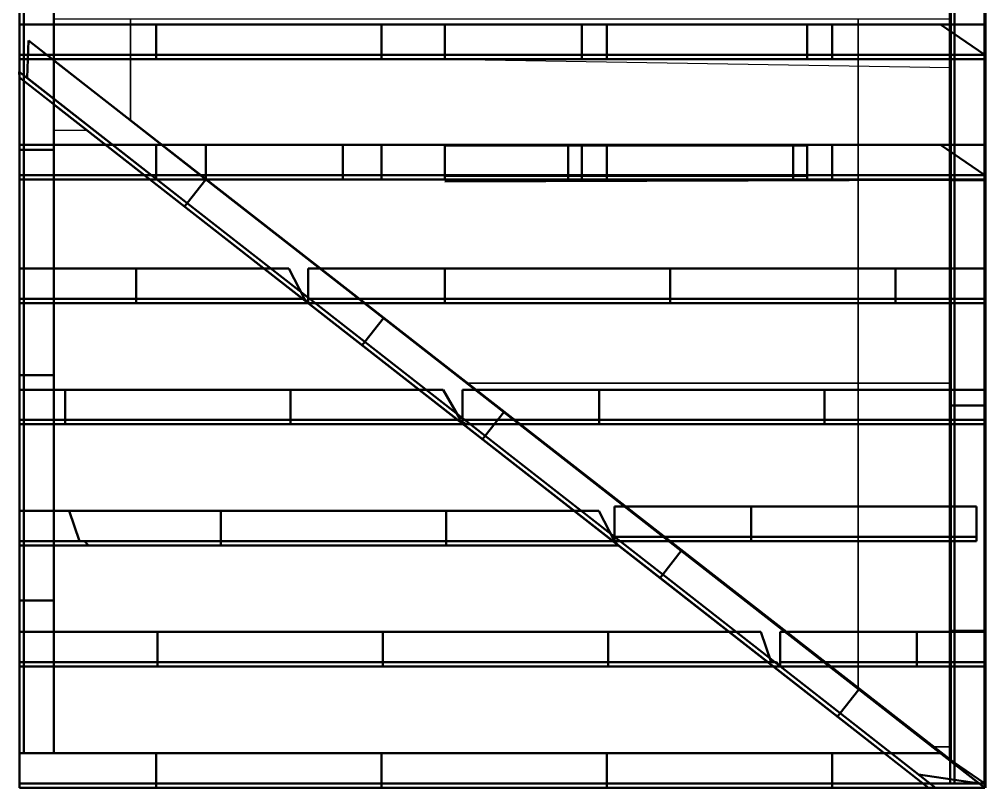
# Model space of a CAD drawing. Header units: metres. Extents: x 23.8 to 32, y 5.2 to 18.7.
# Drawn here: x 23.78 to 30.76, y 5.17 to 10.72 of the extents above; entities that cross this region are included whole.
import ezdxf

# ---------------------------------------------------------------- set-up
doc = ezdxf.new("R2010")
doc.units = ezdxf.units.M
doc.header["$MEASUREMENT"] = 0
doc.header["$XCLIPFRAME"] = 2
doc.layers.get('0').update_dxf_attribs({"color": 18})
doc.layers.add('Metal cu aspect de lemn', color=249, linetype='Continuous')
doc.layers.add('Piloni', color=45, linetype='Continuous', lineweight=200)
doc.layers.add('Structura principala', color=18, linetype='Continuous', lineweight=50)
picture_1 = doc.add_image_def('image1.jpg', size_in_pixel=(1600, 800))
picture_2 = doc.add_image_def('image2.png', size_in_pixel=(544, 542))

msp = doc.modelspace()

# ---------------------------------------------------------------- linework, layer by layer
for p, q in [((26.8578, 10.434), (30.5084, 10.3726)), ((26.8578, 9.5457), (30.5084, 9.5585))]:
    msp.add_line(p, q)
at = {"layer": 'Metal cu aspect de lemn'}
for p, q in [((30.0323, 10.684), (24.0323, 10.684)), ((24.2723, 9.9178), (24.0323, 9.9178)), ((30.0323, 9.8147), (24.0323, 9.8147)), ((24.0323, 5.4178), (24.0323, 6.4178)), ((30.0323, 5.4178), (24.0323, 5.4178))]:
    msp.add_line(p, q, dxfattribs=at)
at = {"layer": 'Piloni'}
for p, q in [((30.5084, 17.9178), (30.5084, 9.949)), ((30.7584, 17.9178), (30.7584, 5.1678)), ((30.5084, 9.949), (30.5084, 5.3729))]:
    msp.add_line(p, q, dxfattribs=at)
at = {"layer": 'Structura principala'}
for p, q in [((30.5084, 5.3699), (30.5084, 17.9178)), ((23.7823, 5.4178), (23.7823, 14.9178)), ((24.0323, 5.4178), (24.0323, 14.9178)), ((24.0323, 10.4227), (24.0323, 14.9178)), ((24.0323, 5.4178), (24.0323, 14.7928)), ((30.5084, 5.199), (30.5084, 14.699)), ((30.7584, 5.199), (30.7584, 14.699)), ((30.7584, 5.199), (30.7584, 14.574)), ((23.7823, 10.684), (24.0323, 10.684)), ((23.7823, 10.684), (23.7823, 10.434)), ((30.0323, 10.684), (24.0323, 10.684)), ((30.0323, 10.684), (24.0323, 10.684)), ((24.0323, 10.684), (30.0323, 10.684)), ((26.8578, 10.684), (27.1078, 10.684)), ((26.8578, 10.684), (26.8578, 10.434)), ((30.0323, 10.684), (30.4384, 10.684)), ((24.0323, 10.434), (23.7823, 10.434)), ((24.0323, 10.434), (30.0323, 10.434)), ((24.1862, 10.3023), (24.0323, 10.4225)), ((30.5397, 5.3485), (24.0323, 10.4225)), ((27.1078, 10.434), (26.8578, 10.434)), ((30.0323, 10.434), (30.7584, 10.434)), ((30.1862, 5.6148), (24.1862, 10.3023)), ((30.0323, 5.4178), (24.0323, 10.1053)), ((24.0323, 10.1053), (30.0323, 5.4178)), ((30.0323, 5.4178), (24.0323, 10.1053)), ((24.0323, 10.1053), (24.0323, 5.4178)), ((23.7823, 9.8147), (24.0323, 9.8147)), ((23.7823, 9.8147), (23.7823, 9.5647)), ((30.0323, 9.8147), (24.0323, 9.8147)), ((30.0323, 9.8147), (24.0323, 9.8147)), ((24.0323, 9.8147), (30.0323, 9.8147)), ((25.1306, 9.8147), (25.3806, 9.8147)), ((25.1306, 9.8147), (25.1306, 9.5647)), ((26.8578, 9.8085), (27.1078, 9.8085)), ((26.8578, 9.8085), (26.8578, 9.5585)), ((30.0323, 9.8147), (30.4384, 9.8147)), ((24.0323, 9.5647), (23.7823, 9.5647)), ((24.0323, 9.5647), (30.0323, 9.5647)), ((25.3806, 9.5647), (25.1306, 9.5647)), ((27.1078, 9.5585), (26.8578, 9.5585)), ((30.0323, 9.5647), (30.7584, 9.5647)), ((25.8694, 8.9202), (26.1194, 8.9202)), ((25.8694, 8.9202), (25.8694, 8.6702)), ((26.1194, 8.6702), (25.8694, 8.6702)), ((26.9846, 8.0443), (27.2346, 8.0443)), ((26.9846, 8.0443), (26.9846, 7.7943)), ((26.0533, 7.7943), (24.0827, 7.7943)), ((24.0827, 7.7943), (26.9846, 7.7943)), ((27.2346, 7.7943), (26.9846, 7.7943)), ((28.0832, 7.2001), (28.3332, 7.2001)), ((28.0832, 7.2001), (28.0832, 6.9501)), ((24.2815, 6.9188), (27.5033, 6.9188)), ((28.3332, 6.9501), (28.0832, 6.9501)), ((29.2805, 6.2933), (29.5305, 6.2933)), ((29.2805, 6.2933), (29.2805, 6.0433)), ((29.5305, 6.0433), (29.2805, 6.0433)), ((30.1862, 5.6148), (30.7584, 5.1678)), ((23.7823, 5.4178), (24.0323, 5.4178)), ((23.7823, 5.4178), (23.7823, 5.1678)), ((30.0323, 5.4178), (24.0323, 5.4178)), ((30.0323, 5.4178), (24.0323, 5.4178)), ((24.0323, 5.4178), (30.0323, 5.4178)), ((30.0323, 5.4178), (30.4384, 5.4178)), ((24.0323, 5.1678), (23.7823, 5.1678)), ((24.0323, 5.1678), (30.0323, 5.1678)), ((30.0323, 5.1678), (30.7584, 5.1678))]:
    msp.add_line(p, q, dxfattribs=at)

# ---------------------------------------------------------------- pictures from other files: only their frames are drawn
image = msp.add_image(picture_1, insert=(19.3273, 8.0921), size_in_units=(5.2584, 2.6292))
image.set_boundary_path([(1599.5, 221.91), (1599.5, -0.5), (1431.124, -0.5), (1431.124, 90.36), (1599.5, 221.91)])
image = msp.add_image(picture_1, insert=(24.5857, 8.0921), size_in_units=(5.2584, 2.6292))
image.set_boundary_path([(740.13, 799.5), (1599.5, 799.5), (1599.5, -0.5), (-0.5, -0.5), (-0.5, 221.91), (165.295, 351.444), (740.13, 799.5)])
image = msp.add_image(picture_1, insert=(29.8441, 8.0921), size_in_units=(5.2584, 2.6292))
image.set_boundary_path([(201.637, -0.5), (-0.5, -0.5), (-0.5, 799.5), (201.637, 799.5), (201.637, -0.5)])
image = msp.add_image(picture_1, insert=(24.5857, 5.4629), size_in_units=(5.2584, 2.6292))
image.set_boundary_path([(1599.5, 669.333), (1599.5, -0.5), (740.13, -0.5), (1599.5, 669.333)])
image = msp.add_image(picture_1, insert=(29.8441, 5.4629), size_in_units=(5.2584, 2.6292))
image.set_boundary_path([(166.5, 799.5), (201.637, 799.5), (201.637, -0.5), (-0.5, -0.5), (-0.5, 669.333), (166.5, 799.5)])
image = msp.add_image(picture_1, insert=(29.8441, 2.8337), size_in_units=(5.2584, 2.6292))
image.set_boundary_path([(201.637, -0.5), (166.5, -0.5), (201.637, 26.89), (201.637, -0.5)])
at = {"layer": 'Metal cu aspect de lemn'}
image = msp.add_image(picture_1, insert=(46.1884, -4.8798), size_in_units=(43.7118, 21.8559), rotation=180, dxfattribs=at)
image.dxf.v_pixel = (2e-16, 0.02731985)
image.set_boundary_path([(810.487, 250.996), (590.866, 422.575), (590.866, 422.575), (810.487, 422.575), (810.487, 250.996)])
at = {"layer": 'Structura principala'}
image = msp.add_image(picture_2, insert=(23.8136, 9.7773), size_in_units=(1.6341, 1.6281), rotation=180, dxfattribs=dict(at, fade=39))
image.dxf.v_pixel = (2e-17, 0.00300387)
image.set_boundary_path([(9.91, -0.5), (-0.5, -0.5), (-0.5, 541.5), (9.91, 541.5), (9.91, -0.5)])
image = msp.add_image(picture_2, insert=(25.4477, 9.7773), size_in_units=(1.6341, 1.6281), rotation=180, dxfattribs=dict(at, fade=39))
image.dxf.v_pixel = (2e-17, 0.00300387)
image.set_boundary_path([(470.685, 541.5), (543.5, 541.5), (543.5, -0.5), (470.685, -0.5), (470.685, 541.5)])
image = msp.add_image(picture_2, insert=(30.5397, 9.5585), size_in_units=(1.6341, 1.6281), rotation=180, dxfattribs=dict(at, fade=39))
image.dxf.v_pixel = (2e-17, 0.00300387)
image.set_boundary_path([(9.91, -0.5), (-0.5, -0.5), (-0.5, 541.5), (9.91, 541.5), (9.91, -0.5)])
image = msp.add_image(picture_2, insert=(32.1738, 9.5585), size_in_units=(1.6341, 1.6281), rotation=180, dxfattribs=dict(at, fade=39))
image.dxf.v_pixel = (2e-17, 0.00300387)
image.set_boundary_path([(470.685, 541.5), (543.5, 541.5), (543.5, -0.5), (470.685, -0.5), (470.685, 541.5)])
image = msp.add_image(picture_2, insert=(24.7708, 12.0994), size_in_units=(1.6341, 1.6281), rotation=-90, dxfattribs=dict(at, fade=39))
image.dxf.v_pixel = (-0.00300387, -7e-17)
image.set_boundary_path([(470.685, 541.5), (543.5, 541.5), (543.5, 212.433), (470.685, 212.433), (470.685, 541.5)])
image = msp.add_image(picture_2, insert=(26.3989, 12.0994), size_in_units=(1.6341, 1.6281), rotation=-90, dxfattribs=dict(at, fade=39))
image.dxf.v_pixel = (-0.00300387, -7e-17)
image.set_boundary_path([(470.685, 541.5), (543.5, 541.5), (543.5, -0.5), (470.685, -0.5), (470.685, 541.5)])
image = msp.add_image(picture_2, insert=(28.027, 12.0994), size_in_units=(1.6341, 1.6281), rotation=-90, dxfattribs=dict(at, fade=39))
image.dxf.v_pixel = (-0.00300387, -7e-17)
image.set_boundary_path([(470.685, 541.5), (543.5, 541.5), (543.5, -0.5), (470.685, -0.5), (470.685, 541.5)])
image = msp.add_image(picture_2, insert=(27.8463, 12.0994), size_in_units=(1.6341, 1.6281), rotation=-90, dxfattribs=dict(at, fade=39))
image.dxf.v_pixel = (-0.00300387, -7e-17)
image.set_boundary_path([(470.685, 541.5), (543.5, 541.5), (543.5, 212.433), (470.685, 212.433), (470.685, 541.5)])
image = msp.add_image(picture_2, insert=(29.4744, 12.0994), size_in_units=(1.6341, 1.6281), rotation=-90, dxfattribs=dict(at, fade=39))
image.dxf.v_pixel = (-0.00300387, -7e-17)
image.set_boundary_path([(470.685, 541.5), (543.5, 541.5), (543.5, -0.5), (470.685, -0.5), (470.685, 541.5)])
image = msp.add_image(picture_2, insert=(29.6551, 12.0994), size_in_units=(1.6341, 1.6281), rotation=-90, dxfattribs=dict(at, fade=39))
image.dxf.v_pixel = (-0.00300387, -7e-17)
image.set_boundary_path([(470.685, 541.5), (543.5, 541.5), (543.5, -0.5), (470.685, -0.5), (470.685, 541.5)])
image = msp.add_image(picture_2, insert=(31.1025, 12.0994), size_in_units=(1.6341, 1.6281), rotation=-90, dxfattribs=dict(at, fade=39))
image.dxf.v_pixel = (-0.00300387, -7e-17)
image.set_boundary_path([(470.685, 426.945), (543.5, 426.945), (543.5, -0.5), (470.685, -0.5), (470.685, 426.945)])
image = msp.add_image(picture_2, insert=(31.2832, 12.0994), size_in_units=(1.6341, 1.6281), rotation=-90, dxfattribs=dict(at, fade=39))
image.dxf.v_pixel = (-0.00300387, -7e-17)
image.set_boundary_path([(543.5, 366.795), (543.5, -0.5), (470.685, -0.5), (470.685, 260.266), (543.5, 366.795)])
image = msp.add_image(picture_2, insert=(26.002, 10.68), size_in_units=(1.6341, 1.6281), rotation=-128, dxfattribs=dict(at, fade=39))
image.dxf.v_pixel = (-0.0023671, 0.00184937)
image.set_boundary_path([(470.685, 541.5), (543.5, 541.5), (543.5, 52.13), (470.685, -0.5), (470.685, 541.5)])
image = msp.add_image(picture_2, insert=(24.7708, 10.4653), size_in_units=(1.6341, 1.6281), rotation=-90, dxfattribs=dict(at, fade=39))
image.dxf.v_pixel = (-0.00300387, -7e-17)
image.set_boundary_path([(9.91, 212.433), (-0.5, 212.433), (-0.5, 541.5), (9.91, 541.5), (9.91, 212.433)])
image = msp.add_image(picture_2, insert=(26.3989, 10.4653), size_in_units=(1.6341, 1.6281), rotation=-90, dxfattribs=dict(at, fade=39))
image.dxf.v_pixel = (-0.00300387, -7e-17)
image.set_boundary_path([(9.91, -0.5), (-0.5, -0.5), (-0.5, 541.5), (9.91, 541.5), (9.91, -0.5)])
image = msp.add_image(picture_2, insert=(28.027, 10.4653), size_in_units=(1.6341, 1.6281), rotation=-90, dxfattribs=dict(at, fade=39))
image.dxf.v_pixel = (-0.00300387, -7e-17)
image.set_boundary_path([(9.91, -0.5), (-0.5, -0.5), (-0.5, 541.5), (9.91, 541.5), (9.91, -0.5)])
image = msp.add_image(picture_2, insert=(27.8463, 10.4653), size_in_units=(1.6341, 1.6281), rotation=-90, dxfattribs=dict(at, fade=39))
image.dxf.v_pixel = (-0.00300387, -7e-17)
image.set_boundary_path([(9.91, 212.433), (-0.5, 212.433), (-0.5, 541.5), (9.91, 541.5), (9.91, 212.433)])
image = msp.add_image(picture_2, insert=(29.4744, 10.4653), size_in_units=(1.6341, 1.6281), rotation=-90, dxfattribs=dict(at, fade=39))
image.dxf.v_pixel = (-0.00300387, -7e-17)
image.set_boundary_path([(9.91, -0.5), (-0.5, -0.5), (-0.5, 541.5), (9.91, 541.5), (9.91, -0.5)])
image = msp.add_image(picture_2, insert=(29.6551, 10.4653), size_in_units=(1.6341, 1.6281), rotation=-90, dxfattribs=dict(at, fade=39))
image.dxf.v_pixel = (-0.00300387, -7e-17)
image.set_boundary_path([(9.91, -0.5), (-0.5, -0.5), (-0.5, 541.5), (9.91, 541.5), (9.91, -0.5)])
image = msp.add_image(picture_2, insert=(31.1025, 10.4653), size_in_units=(1.6341, 1.6281), rotation=-90, dxfattribs=dict(at, fade=39))
image.dxf.v_pixel = (-0.00300387, -7e-17)
image.set_boundary_path([(9.91, -0.5), (-0.5, -0.5), (-0.5, 426.945), (9.91, 426.945), (9.91, -0.5)])
image = msp.add_image(picture_2, insert=(31.2832, 10.4653), size_in_units=(1.6341, 1.6281), rotation=-90, dxfattribs=dict(at, fade=39))
image.dxf.v_pixel = (-0.00300387, -7e-17)
image.set_boundary_path([(9.91, -0.5), (-0.5, -0.5), (-0.5, 366.795), (9.91, 366.795), (9.91, -0.5)])
image = msp.add_image(picture_2, insert=(24.9959, 9.3923), size_in_units=(1.6341, 1.6281), rotation=-128, dxfattribs=dict(at, fade=39))
image.dxf.v_pixel = (-0.0023671, 0.00184937)
image.set_boundary_path([(9.91, 36.94), (-0.5, 28.55), (-0.5, 541.5), (9.91, 541.5), (9.91, 36.94)])
image = msp.add_image(picture_2, insert=(24.7708, 11.23), size_in_units=(1.6341, 1.6281), rotation=-90, dxfattribs=dict(at, fade=39))
image.dxf.v_pixel = (-0.00300387, -7e-17)
image.set_boundary_path([(470.685, 541.5), (543.5, 541.5), (543.5, 212.433), (470.685, 212.433), (470.685, 541.5)])
image = msp.add_image(picture_2, insert=(23.8136, 8.1492), size_in_units=(1.6341, 1.6281), rotation=180, dxfattribs=dict(at, fade=39))
image.dxf.v_pixel = (2e-17, 0.00300387)
image.set_boundary_path([(9.91, -0.5), (-0.5, -0.5), (-0.5, 541.5), (9.91, 541.5), (9.91, -0.5)])
image = msp.add_image(picture_2, insert=(25.4477, 8.1492), size_in_units=(1.6341, 1.6281), rotation=180, dxfattribs=dict(at, fade=39))
image.dxf.v_pixel = (2e-17, 0.00300387)
image.set_boundary_path([(470.685, 541.5), (543.5, 541.5), (543.5, -0.5), (470.685, -0.5), (470.685, 541.5)])
image = msp.add_image(picture_2, insert=(26.3989, 11.23), size_in_units=(1.6341, 1.6281), rotation=-90, dxfattribs=dict(at, fade=39))
image.dxf.v_pixel = (-0.00300387, -7e-17)
image.set_boundary_path([(470.685, 541.5), (543.5, 541.5), (543.5, -0.5), (470.685, -0.5), (470.685, 541.5)])
image = msp.add_image(picture_2, insert=(26.119, 11.23), size_in_units=(1.6341, 1.6281), rotation=-90, dxfattribs=dict(at, fade=39))
image.dxf.v_pixel = (-0.00300387, -7e-17)
image.set_boundary_path([(470.685, 541.5), (543.5, 541.5), (543.5, 212.433), (470.685, 212.433), (470.685, 541.5)])
image = msp.add_image(picture_2, insert=(27.7471, 11.23), size_in_units=(1.6341, 1.6281), rotation=-90, dxfattribs=dict(at, fade=39))
image.dxf.v_pixel = (-0.00300387, -7e-17)
image.set_boundary_path([(470.685, 541.5), (543.5, 541.5), (543.5, -0.5), (470.685, -0.5), (470.685, 541.5)])
image = msp.add_image(picture_2, insert=(28.027, 11.23), size_in_units=(1.6341, 1.6281), rotation=-90, dxfattribs=dict(at, fade=39))
image.dxf.v_pixel = (-0.00300387, -7e-17)
image.set_boundary_path([(470.685, 541.5), (543.5, 541.5), (543.5, -0.5), (470.685, -0.5), (470.685, 541.5)])
image = msp.add_image(picture_2, insert=(27.8463, 11.2239), size_in_units=(1.6341, 1.6281), rotation=-90, dxfattribs=dict(at, fade=39))
image.dxf.v_pixel = (-0.00300387, -7e-17)
image.set_boundary_path([(470.685, 541.5), (543.5, 541.5), (543.5, 212.433), (470.685, 212.433), (470.685, 541.5)])
image = msp.add_image(picture_2, insert=(29.3752, 11.23), size_in_units=(1.6341, 1.6281), rotation=-90, dxfattribs=dict(at, fade=39))
image.dxf.v_pixel = (-0.00300387, -7e-17)
image.set_boundary_path([(470.685, 541.5), (543.5, 541.5), (543.5, -0.5), (470.685, -0.5), (470.685, 541.5)])
image = msp.add_image(picture_2, insert=(29.4744, 11.2239), size_in_units=(1.6341, 1.6281), rotation=-90, dxfattribs=dict(at, fade=39))
image.dxf.v_pixel = (-0.00300387, -7e-17)
image.set_boundary_path([(470.685, 541.5), (543.5, 541.5), (543.5, -0.5), (470.685, -0.5), (470.685, 541.5)])
image = msp.add_image(picture_2, insert=(29.6551, 11.23), size_in_units=(1.6341, 1.6281), rotation=-90, dxfattribs=dict(at, fade=39))
image.dxf.v_pixel = (-0.00300387, -7e-17)
image.set_boundary_path([(470.685, 541.5), (543.5, 541.5), (543.5, -0.5), (470.685, -0.5), (470.685, 541.5)])
image = msp.add_image(picture_2, insert=(31.0033, 11.23), size_in_units=(1.6341, 1.6281), rotation=-90, dxfattribs=dict(at, fade=39))
image.dxf.v_pixel = (-0.00300387, -7e-17)
image.set_boundary_path([(470.685, 459.96), (543.5, 459.96), (543.5, -0.5), (470.685, -0.5), (470.685, 459.96)])
image = msp.add_image(picture_2, insert=(31.2832, 11.23), size_in_units=(1.6341, 1.6281), rotation=-90, dxfattribs=dict(at, fade=39))
image.dxf.v_pixel = (-0.00300387, -7e-17)
image.set_boundary_path([(543.5, 366.795), (543.5, -0.5), (470.685, -0.5), (470.685, 260.266), (543.5, 366.795)])
image = msp.add_image(picture_2, insert=(24.7708, 9.5959), size_in_units=(1.6341, 1.6281), rotation=-90, dxfattribs=dict(at, fade=39))
image.dxf.v_pixel = (-0.00300387, -7e-17)
image.set_boundary_path([(9.91, 212.433), (-0.5, 212.433), (-0.5, 541.5), (9.91, 541.5), (9.91, 212.433)])
image = msp.add_image(picture_2, insert=(26.3989, 9.5959), size_in_units=(1.6341, 1.6281), rotation=-90, dxfattribs=dict(at, fade=39))
image.dxf.v_pixel = (-0.00300387, -7e-17)
image.set_boundary_path([(9.91, -0.5), (-0.5, -0.5), (-0.5, 541.5), (9.91, 541.5), (9.91, -0.5)])
image = msp.add_image(picture_2, insert=(27.2849, 9.6776), size_in_units=(1.6341, 1.6281), rotation=-128, dxfattribs=dict(at, fade=39))
image.dxf.v_pixel = (-0.0023671, 0.00184937)
image.set_boundary_path([(470.685, 541.5), (543.5, 541.5), (543.5, -0.5), (470.685, -0.5), (470.685, 541.5)])
image = msp.add_image(picture_2, insert=(26.119, 9.5959), size_in_units=(1.6341, 1.6281), rotation=-90, dxfattribs=dict(at, fade=39))
image.dxf.v_pixel = (-0.00300387, -7e-17)
image.set_boundary_path([(9.91, 212.433), (-0.5, 212.433), (-0.5, 541.5), (9.91, 541.5), (9.91, 212.433)])
image = msp.add_image(picture_2, insert=(27.7471, 9.5959), size_in_units=(1.6341, 1.6281), rotation=-90, dxfattribs=dict(at, fade=39))
image.dxf.v_pixel = (-0.00300387, -7e-17)
image.set_boundary_path([(9.91, -0.5), (-0.5, -0.5), (-0.5, 541.5), (9.91, 541.5), (9.91, -0.5)])
image = msp.add_image(picture_2, insert=(28.027, 9.5959), size_in_units=(1.6341, 1.6281), rotation=-90, dxfattribs=dict(at, fade=39))
image.dxf.v_pixel = (-0.00300387, -7e-17)
image.set_boundary_path([(9.91, -0.5), (-0.5, -0.5), (-0.5, 541.5), (9.91, 541.5), (9.91, -0.5)])
image = msp.add_image(picture_2, insert=(27.8463, 9.5898), size_in_units=(1.6341, 1.6281), rotation=-90, dxfattribs=dict(at, fade=39))
image.dxf.v_pixel = (-0.00300387, -7e-17)
image.set_boundary_path([(9.91, 212.433), (-0.5, 212.433), (-0.5, 541.5), (9.91, 541.5), (9.91, 212.433)])
image = msp.add_image(picture_2, insert=(29.3752, 9.5959), size_in_units=(1.6341, 1.6281), rotation=-90, dxfattribs=dict(at, fade=39))
image.dxf.v_pixel = (-0.00300387, -7e-17)
image.set_boundary_path([(9.91, -0.5), (-0.5, -0.5), (-0.5, 541.5), (9.91, 541.5), (9.91, -0.5)])
image = msp.add_image(picture_2, insert=(29.4744, 9.5898), size_in_units=(1.6341, 1.6281), rotation=-90, dxfattribs=dict(at, fade=39))
image.dxf.v_pixel = (-0.00300387, -7e-17)
image.set_boundary_path([(9.91, -0.5), (-0.5, -0.5), (-0.5, 541.5), (9.91, 541.5), (9.91, -0.5)])
image = msp.add_image(picture_2, insert=(29.6551, 9.5959), size_in_units=(1.6341, 1.6281), rotation=-90, dxfattribs=dict(at, fade=39))
image.dxf.v_pixel = (-0.00300387, -7e-17)
image.set_boundary_path([(9.91, -0.5), (-0.5, -0.5), (-0.5, 541.5), (9.91, 541.5), (9.91, -0.5)])
image = msp.add_image(picture_2, insert=(31.2832, 9.5959), size_in_units=(1.6341, 1.6281), rotation=-90, dxfattribs=dict(at, fade=39))
image.dxf.v_pixel = (-0.00300387, -7e-17)
image.set_boundary_path([(9.91, -0.5), (-0.5, -0.5), (-0.5, 366.795), (9.91, 366.795), (9.91, -0.5)])
image = msp.add_image(picture_2, insert=(30.5397, 7.9304), size_in_units=(1.6341, 1.6281), rotation=180, dxfattribs=dict(at, fade=39))
image.dxf.v_pixel = (2e-17, 0.00300387)
image.set_boundary_path([(9.91, -0.5), (-0.5, -0.5), (-0.5, 541.5), (9.91, 541.5), (9.91, -0.5)])
image = msp.add_image(picture_2, insert=(32.1738, 7.9304), size_in_units=(1.6341, 1.6281), rotation=180, dxfattribs=dict(at, fade=39))
image.dxf.v_pixel = (2e-17, 0.00300387)
image.set_boundary_path([(470.685, 541.5), (543.5, 541.5), (543.5, -0.5), (470.685, -0.5), (470.685, 541.5)])
image = msp.add_image(picture_2, insert=(26.2789, 8.3899), size_in_units=(1.6341, 1.6281), rotation=-128, dxfattribs=dict(at, fade=39))
image.dxf.v_pixel = (-0.0023671, 0.00184937)
image.set_boundary_path([(9.91, -0.5), (-0.5, -0.5), (-0.5, 541.5), (9.91, 541.5), (9.91, -0.5)])
image = msp.add_image(picture_2, insert=(24.6261, 10.3352), size_in_units=(1.6341, 1.6281), rotation=-90, dxfattribs=dict(at, fade=39))
image.dxf.v_pixel = (-0.00300387, 2e-17)
image.set_boundary_path([(470.685, 541.5), (543.5, 541.5), (543.5, 260.61), (470.685, 260.61), (470.685, 541.5)])
image = msp.add_image(picture_2, insert=(26.2542, 10.3352), size_in_units=(1.6341, 1.6281), rotation=-90, dxfattribs=dict(at, fade=39))
image.dxf.v_pixel = (-0.00300387, 2e-17)
image.set_boundary_path([(543.5, 404.264), (543.5, -0.5), (470.685, -0.5), (470.685, 366.795), (543.5, 404.264)])
image = msp.add_image(picture_2, insert=(26.8578, 10.3356), size_in_units=(1.6341, 1.6281), rotation=-90, dxfattribs=dict(at, fade=39))
image.dxf.v_pixel = (-0.00300387, -7e-17)
image.set_boundary_path([(470.685, 541.5), (543.5, 541.5), (543.5, 212.433), (470.685, 212.433), (470.685, 541.5)])
image = msp.add_image(picture_2, insert=(28.4859, 10.3356), size_in_units=(1.6341, 1.6281), rotation=-90, dxfattribs=dict(at, fade=39))
image.dxf.v_pixel = (-0.00300387, -7e-17)
image.set_boundary_path([(470.685, 541.5), (543.5, 541.5), (543.5, -0.5), (470.685, -0.5), (470.685, 541.5)])
image = msp.add_image(picture_2, insert=(30.114, 10.3356), size_in_units=(1.6341, 1.6281), rotation=-90, dxfattribs=dict(at, fade=39))
image.dxf.v_pixel = (-0.00300387, -7e-17)
image.set_boundary_path([(470.685, 541.5), (543.5, 541.5), (543.5, -0.5), (470.685, -0.5), (470.685, 541.5)])
image = msp.add_image(picture_2, insert=(31.7421, 10.3356), size_in_units=(1.6341, 1.6281), rotation=-90, dxfattribs=dict(at, fade=39))
image.dxf.v_pixel = (-0.00300387, -7e-17)
image.set_boundary_path([(470.685, 214.01), (543.5, 214.01), (543.5, -0.5), (470.685, -0.5), (470.685, 214.01)])
image = msp.add_image(picture_2, insert=(24.6261, 8.7011), size_in_units=(1.6341, 1.6281), rotation=-90, dxfattribs=dict(at, fade=39))
image.dxf.v_pixel = (-0.00300387, 2e-17)
image.set_boundary_path([(9.91, 260.61), (-0.5, 260.61), (-0.5, 541.5), (9.91, 541.5), (9.91, 260.61)])
image = msp.add_image(picture_2, insert=(26.2542, 8.7011), size_in_units=(1.6341, 1.6281), rotation=-90, dxfattribs=dict(at, fade=39))
image.dxf.v_pixel = (-0.00300387, 2e-17)
image.set_boundary_path([(9.91, -0.5), (-0.5, -0.5), (-0.5, 404.264), (9.91, 413.51), (9.91, -0.5)])
image = msp.add_image(picture_2, insert=(26.8578, 8.7015), size_in_units=(1.6341, 1.6281), rotation=-90, dxfattribs=dict(at, fade=39))
image.dxf.v_pixel = (-0.00300387, -7e-17)
image.set_boundary_path([(9.91, 212.433), (-0.5, 212.433), (-0.5, 541.5), (9.91, 541.5), (9.91, 212.433)])
image = msp.add_image(picture_2, insert=(28.4859, 8.7015), size_in_units=(1.6341, 1.6281), rotation=-90, dxfattribs=dict(at, fade=39))
image.dxf.v_pixel = (-0.00300387, -7e-17)
image.set_boundary_path([(9.91, -0.5), (-0.5, -0.5), (-0.5, 541.5), (9.91, 541.5), (9.91, -0.5)])
image = msp.add_image(picture_2, insert=(30.114, 8.7015), size_in_units=(1.6341, 1.6281), rotation=-90, dxfattribs=dict(at, fade=39))
image.dxf.v_pixel = (-0.00300387, -7e-17)
image.set_boundary_path([(9.91, -0.5), (-0.5, -0.5), (-0.5, 541.5), (9.91, 541.5), (9.91, -0.5)])
image = msp.add_image(picture_2, insert=(31.7421, 8.7015), size_in_units=(1.6341, 1.6281), rotation=-90, dxfattribs=dict(at, fade=39))
image.dxf.v_pixel = (-0.00300387, -7e-17)
image.set_boundary_path([(9.91, -0.5), (-0.5, -0.5), (-0.5, 214.01), (9.91, 214.01), (9.91, -0.5)])
image = msp.add_image(picture_2, insert=(28.5679, 8.6753), size_in_units=(1.6341, 1.6281), rotation=-128, dxfattribs=dict(at, fade=39))
image.dxf.v_pixel = (-0.0023671, 0.00184937)
image.set_boundary_path([(543.5, 366.795), (543.5, -0.5), (470.685, -0.5), (470.685, 366.795), (543.5, 366.795)])
image = msp.add_image(picture_2, insert=(27.5618, 7.3876), size_in_units=(1.6341, 1.6281), rotation=-128, dxfattribs=dict(at, fade=39))
image.dxf.v_pixel = (-0.0023671, 0.00184937)
image.set_boundary_path([(9.91, -0.5), (-0.5, -0.5), (-0.5, 366.795), (9.91, 366.795), (9.91, -0.5)])
image = msp.add_image(picture_2, insert=(23.8136, 6.5211), size_in_units=(1.6341, 1.6281), rotation=180, dxfattribs=dict(at, fade=39))
image.dxf.v_pixel = (2e-17, 0.00300387)
image.set_boundary_path([(9.91, -0.5), (-0.5, -0.5), (-0.5, 541.5), (9.91, 541.5), (9.91, -0.5)])
image = msp.add_image(picture_2, insert=(25.4477, 6.5211), size_in_units=(1.6341, 1.6281), rotation=180, dxfattribs=dict(at, fade=39))
image.dxf.v_pixel = (2e-17, 0.00300387)
image.set_boundary_path([(470.685, 541.5), (543.5, 541.5), (543.5, -0.5), (470.685, -0.5), (470.685, 541.5)])
image = msp.add_image(picture_2, insert=(24.1129, 9.4597), size_in_units=(1.6341, 1.6281), rotation=-90, dxfattribs=dict(at, fade=39))
image.dxf.v_pixel = (-0.00300387, 2e-17)
image.set_boundary_path([(470.685, 541.5), (543.5, 541.5), (543.5, 431.454), (470.685, 431.454), (470.685, 541.5)])
image = msp.add_image(picture_2, insert=(25.741, 9.4597), size_in_units=(1.6341, 1.6281), rotation=-90, dxfattribs=dict(at, fade=39))
image.dxf.v_pixel = (-0.00300387, 2e-17)
image.set_boundary_path([(470.685, 541.5), (543.5, 541.5), (543.5, -0.5), (470.685, -0.5), (470.685, 541.5)])
image = msp.add_image(picture_2, insert=(27.3691, 9.4597), size_in_units=(1.6341, 1.6281), rotation=-90, dxfattribs=dict(at, fade=39))
image.dxf.v_pixel = (-0.00300387, 2e-17)
image.set_boundary_path([(543.5, 408.57), (543.5, -0.5), (470.685, -0.5), (470.685, 366.795), (543.5, 408.57)])
image = msp.add_image(picture_2, insert=(27.9731, 9.4597), size_in_units=(1.6341, 1.6281), rotation=-90, dxfattribs=dict(at, fade=39))
image.dxf.v_pixel = (-0.00300387, -7e-17)
image.set_boundary_path([(470.685, 541.5), (543.5, 541.5), (543.5, 212.433), (470.685, 212.433), (470.685, 541.5)])
image = msp.add_image(picture_2, insert=(29.6012, 9.4597), size_in_units=(1.6341, 1.6281), rotation=-90, dxfattribs=dict(at, fade=39))
image.dxf.v_pixel = (-0.00300387, -7e-17)
image.set_boundary_path([(470.685, 541.5), (543.5, 541.5), (543.5, -0.5), (470.685, -0.5), (470.685, 541.5)])
image = msp.add_image(picture_2, insert=(31.2293, 9.4597), size_in_units=(1.6341, 1.6281), rotation=-90, dxfattribs=dict(at, fade=39))
image.dxf.v_pixel = (-0.00300387, -7e-17)
image.set_boundary_path([(470.685, 384.74), (543.5, 384.74), (543.5, -0.5), (470.685, -0.5), (470.685, 384.74)])
image = msp.add_image(picture_2, insert=(30.5397, 6.3023), size_in_units=(1.6341, 1.6281), rotation=180, dxfattribs=dict(at, fade=39))
image.dxf.v_pixel = (2e-17, 0.00300387)
image.set_boundary_path([(9.91, -0.5), (-0.5, -0.5), (-0.5, 541.5), (9.91, 541.5), (9.91, -0.5)])
image = msp.add_image(picture_2, insert=(32.1738, 6.3023), size_in_units=(1.6341, 1.6281), rotation=180, dxfattribs=dict(at, fade=39))
image.dxf.v_pixel = (2e-17, 0.00300387)
image.set_boundary_path([(470.685, 541.5), (543.5, 541.5), (543.5, -0.5), (470.685, -0.5), (470.685, 541.5)])
image = msp.add_image(picture_2, insert=(24.1129, 7.8256), size_in_units=(1.6341, 1.6281), rotation=-90, dxfattribs=dict(at, fade=39))
image.dxf.v_pixel = (-0.00300387, 2e-17)
image.set_boundary_path([(9.91, 431.454), (-0.5, 431.454), (-0.5, 541.5), (9.91, 541.5), (9.91, 431.454)])
image = msp.add_image(picture_2, insert=(25.741, 7.8256), size_in_units=(1.6341, 1.6281), rotation=-90, dxfattribs=dict(at, fade=39))
image.dxf.v_pixel = (-0.00300387, 2e-17)
image.set_boundary_path([(9.91, -0.5), (-0.5, -0.5), (-0.5, 541.5), (9.91, 541.5), (9.91, -0.5)])
image = msp.add_image(picture_2, insert=(27.3691, 7.8256), size_in_units=(1.6341, 1.6281), rotation=-90, dxfattribs=dict(at, fade=39))
image.dxf.v_pixel = (-0.00300387, 2e-17)
image.set_boundary_path([(9.91, -0.5), (-0.5, -0.5), (-0.5, 404.264), (9.91, 422.346), (9.91, -0.5)])
image = msp.add_image(picture_2, insert=(27.9731, 7.8256), size_in_units=(1.6341, 1.6281), rotation=-90, dxfattribs=dict(at, fade=39))
image.dxf.v_pixel = (-0.00300387, -7e-17)
image.set_boundary_path([(9.91, 212.433), (-0.5, 212.433), (-0.5, 541.5), (9.91, 541.5), (9.91, 212.433)])
image = msp.add_image(picture_2, insert=(29.4374, 7.996), size_in_units=(1.6341, 1.6281), rotation=-128, dxfattribs=dict(at, fade=39))
image.dxf.v_pixel = (-0.0023671, 0.00184937)
image.set_boundary_path([(470.685, 541.5), (543.5, 541.5), (543.5, -0.5), (470.685, -0.5), (470.685, 541.5)])
image = msp.add_image(picture_2, insert=(29.6012, 7.8256), size_in_units=(1.6341, 1.6281), rotation=-90, dxfattribs=dict(at, fade=39))
image.dxf.v_pixel = (-0.00300387, -7e-17)
image.set_boundary_path([(9.91, -0.5), (-0.5, -0.5), (-0.5, 541.5), (9.91, 541.5), (9.91, -0.5)])
image = msp.add_image(picture_2, insert=(31.2293, 7.8256), size_in_units=(1.6341, 1.6281), rotation=-90, dxfattribs=dict(at, fade=39))
image.dxf.v_pixel = (-0.00300387, -7e-17)
image.set_boundary_path([(9.91, -0.5), (-0.5, -0.5), (-0.5, 384.74), (9.91, 384.74), (9.91, -0.5)])
image = msp.add_image(picture_2, insert=(28.4313, 6.7083), size_in_units=(1.6341, 1.6281), rotation=-128, dxfattribs=dict(at, fade=39))
image.dxf.v_pixel = (-0.0023671, 0.00184937)
image.set_boundary_path([(9.91, -0.5), (-0.5, -0.5), (-0.5, 541.5), (9.91, 541.5), (9.91, -0.5)])
image = msp.add_image(picture_2, insert=(29.0717, 8.6155), size_in_units=(1.6341, 1.6281), rotation=-90, dxfattribs=dict(at, fade=39))
image.dxf.v_pixel = (-0.00300387, -7e-17)
image.set_boundary_path([(470.685, 541.5), (543.5, 541.5), (543.5, 212.433), (470.685, 212.433), (470.685, 541.5)])
image = msp.add_image(picture_2, insert=(30.6998, 8.6155), size_in_units=(1.6341, 1.6281), rotation=-90, dxfattribs=dict(at, fade=39))
image.dxf.v_pixel = (-0.00300387, -7e-17)
image.set_boundary_path([(470.685, 541.5), (543.5, 541.5), (543.5, -0.5), (470.685, -0.5), (470.685, 541.5)])
image = msp.add_image(picture_2, insert=(24.6659, 8.5842), size_in_units=(1.6341, 1.6281), rotation=-90, dxfattribs=dict(at, fade=39))
image.dxf.v_pixel = (-0.00300387, 2e-17)
image.set_boundary_path([(543.5, 391.935), (543.5, 247.34), (470.685, 247.34), (470.685, 366.795), (543.5, 391.935)])
image = msp.add_image(picture_2, insert=(25.2393, 8.5842), size_in_units=(1.6341, 1.6281), rotation=-90, dxfattribs=dict(at, fade=39))
image.dxf.v_pixel = (-0.00300387, 2e-17)
image.set_boundary_path([(470.685, 541.5), (543.5, 541.5), (543.5, 56.48), (470.685, 56.48), (470.685, 541.5)])
image = msp.add_image(picture_2, insert=(26.8674, 8.5842), size_in_units=(1.6341, 1.6281), rotation=-90, dxfattribs=dict(at, fade=39))
image.dxf.v_pixel = (-0.00300387, 2e-17)
image.set_boundary_path([(470.685, 541.5), (543.5, 541.5), (543.5, -0.5), (470.685, -0.5), (470.685, 541.5)])
image = msp.add_image(picture_2, insert=(28.4955, 8.5842), size_in_units=(1.6341, 1.6281), rotation=-90, dxfattribs=dict(at, fade=39))
image.dxf.v_pixel = (-0.00300387, 2e-17)
image.set_boundary_path([(543.5, 404.264), (543.5, -0.5), (470.685, -0.5), (470.685, 366.795), (543.5, 404.264)])
image = msp.add_image(picture_2, insert=(29.0717, 6.9813), size_in_units=(1.6341, 1.6281), rotation=-90, dxfattribs=dict(at, fade=39))
image.dxf.v_pixel = (-0.00300387, -7e-17)
image.set_boundary_path([(9.91, 212.433), (-0.5, 212.433), (-0.5, 541.5), (9.91, 541.5), (9.91, 212.433)])
image = msp.add_image(picture_2, insert=(30.6998, 6.9813), size_in_units=(1.6341, 1.6281), rotation=-90, dxfattribs=dict(at, fade=39))
image.dxf.v_pixel = (-0.00300387, -7e-17)
image.set_boundary_path([(9.91, -0.5), (-0.5, -0.5), (-0.5, 541.5), (9.91, 541.5), (9.91, -0.5)])
image = msp.add_image(picture_2, insert=(24.6659, 6.9501), size_in_units=(1.6341, 1.6281), rotation=-90, dxfattribs=dict(at, fade=39))
image.dxf.v_pixel = (-0.00300387, 2e-17)
image.set_boundary_path([(9.91, 247.34), (-0.5, 247.34), (-0.5, 404.264), (9.91, 413.51), (9.91, 247.34)])
image = msp.add_image(picture_2, insert=(25.2393, 6.9501), size_in_units=(1.6341, 1.6281), rotation=-90, dxfattribs=dict(at, fade=39))
image.dxf.v_pixel = (-0.00300387, 2e-17)
image.set_boundary_path([(9.91, 56.48), (-0.5, 56.48), (-0.5, 541.5), (9.91, 541.5), (9.91, 56.48)])
image = msp.add_image(picture_2, insert=(26.8674, 6.9501), size_in_units=(1.6341, 1.6281), rotation=-90, dxfattribs=dict(at, fade=39))
image.dxf.v_pixel = (-0.00300387, 2e-17)
image.set_boundary_path([(9.91, -0.5), (-0.5, -0.5), (-0.5, 541.5), (9.91, 541.5), (9.91, -0.5)])
image = msp.add_image(picture_2, insert=(28.4955, 6.9501), size_in_units=(1.6341, 1.6281), rotation=-90, dxfattribs=dict(at, fade=39))
image.dxf.v_pixel = (-0.00300387, 2e-17)
image.set_boundary_path([(9.91, -0.5), (-0.5, -0.5), (-0.5, 404.264), (9.91, 413.51), (9.91, -0.5)])
image = msp.add_image(picture_2, insert=(30.7203, 6.9936), size_in_units=(1.6341, 1.6281), rotation=-128, dxfattribs=dict(at, fade=39))
image.dxf.v_pixel = (-0.0023671, 0.00184937)
image.set_boundary_path([(470.685, 541.5), (543.5, 541.5), (543.5, -0.5), (470.685, -0.5), (470.685, 541.5)])
image = msp.add_image(picture_2, insert=(29.7143, 5.7059), size_in_units=(1.6341, 1.6281), rotation=-128, dxfattribs=dict(at, fade=39))
image.dxf.v_pixel = (-0.0023671, 0.00184937)
image.set_boundary_path([(9.91, -0.5), (-0.5, -0.5), (-0.5, 541.5), (9.91, 541.5), (9.91, -0.5)])
image = msp.add_image(picture_2, insert=(23.8136, 4.893), size_in_units=(1.6341, 1.6281), rotation=180, dxfattribs=dict(at, fade=39))
image.dxf.v_pixel = (2e-17, 0.00300387)
image.set_boundary_path([(9.91, -0.5), (-0.5, -0.5), (-0.5, 366.795), (9.91, 366.795), (9.91, -0.5)])
image = msp.add_image(picture_2, insert=(25.4477, 4.893), size_in_units=(1.6341, 1.6281), rotation=180, dxfattribs=dict(at, fade=39))
image.dxf.v_pixel = (2e-17, 0.00300387)
image.set_boundary_path([(543.5, 366.795), (543.5, -0.5), (470.685, -0.5), (470.685, 366.795), (543.5, 366.795)])
image = msp.add_image(picture_2, insert=(24.7806, 7.7087), size_in_units=(1.6341, 1.6281), rotation=-90, dxfattribs=dict(at, fade=39))
image.dxf.v_pixel = (-0.00300387, 2e-17)
image.set_boundary_path([(470.685, 541.5), (543.5, 541.5), (543.5, 209.16), (470.685, 209.16), (470.685, 541.5)])
image = msp.add_image(picture_2, insert=(26.4087, 7.7087), size_in_units=(1.6341, 1.6281), rotation=-90, dxfattribs=dict(at, fade=39))
image.dxf.v_pixel = (-0.00300387, 2e-17)
image.set_boundary_path([(470.685, 541.5), (543.5, 541.5), (543.5, -0.5), (470.685, -0.5), (470.685, 541.5)])
image = msp.add_image(picture_2, insert=(28.0368, 7.7087), size_in_units=(1.6341, 1.6281), rotation=-90, dxfattribs=dict(at, fade=39))
image.dxf.v_pixel = (-0.00300387, 2e-17)
image.set_boundary_path([(470.685, 541.5), (543.5, 541.5), (543.5, -0.5), (470.685, -0.5), (470.685, 541.5)])
image = msp.add_image(picture_2, insert=(29.6649, 7.7087), size_in_units=(1.6341, 1.6281), rotation=-90, dxfattribs=dict(at, fade=39))
image.dxf.v_pixel = (-0.00300387, 2e-17)
image.set_boundary_path([(543.5, 391.935), (543.5, -0.5), (470.685, -0.5), (470.685, 366.795), (543.5, 391.935)])
image = msp.add_image(picture_2, insert=(30.2689, 7.7087), size_in_units=(1.6341, 1.6281), rotation=-90, dxfattribs=dict(at, fade=39))
image.dxf.v_pixel = (-0.00300387, -7e-17)
image.set_boundary_path([(470.685, 541.5), (543.5, 541.5), (543.5, 212.433), (470.685, 212.433), (470.685, 541.5)])
image = msp.add_image(picture_2, insert=(31.897, 7.7087), size_in_units=(1.6341, 1.6281), rotation=-90, dxfattribs=dict(at, fade=39))
image.dxf.v_pixel = (-0.00300387, -7e-17)
image.set_boundary_path([(470.685, 162.44), (543.5, 162.44), (543.5, -0.5), (470.685, -0.5), (470.685, 162.44)])
image = msp.add_image(picture_2, insert=(30.5397, 4.6742), size_in_units=(1.6341, 1.6281), rotation=180, dxfattribs=dict(at, fade=39))
image.dxf.v_pixel = (2e-17, 0.00300387)
image.set_boundary_path([(9.91, -0.5), (-0.5, -0.5), (-0.5, 366.795), (9.91, 366.795), (9.91, -0.5)])
image = msp.add_image(picture_2, insert=(32.1738, 4.6742), size_in_units=(1.6341, 1.6281), rotation=180, dxfattribs=dict(at, fade=39))
image.dxf.v_pixel = (2e-17, 0.00300387)
image.set_boundary_path([(543.5, 366.795), (543.5, -0.5), (470.685, -0.5), (470.685, 366.795), (543.5, 366.795)])
image = msp.add_image(picture_2, insert=(24.7806, 6.0746), size_in_units=(1.6341, 1.6281), rotation=-90, dxfattribs=dict(at, fade=39))
image.dxf.v_pixel = (-0.00300387, 2e-17)
image.set_boundary_path([(9.91, 209.16), (-0.5, 209.16), (-0.5, 541.5), (9.91, 541.5), (9.91, 209.16)])
image = msp.add_image(picture_2, insert=(26.4087, 6.0746), size_in_units=(1.6341, 1.6281), rotation=-90, dxfattribs=dict(at, fade=39))
image.dxf.v_pixel = (-0.00300387, 2e-17)
image.set_boundary_path([(9.91, -0.5), (-0.5, -0.5), (-0.5, 541.5), (9.91, 541.5), (9.91, -0.5)])
image = msp.add_image(picture_2, insert=(28.0368, 6.0746), size_in_units=(1.6341, 1.6281), rotation=-90, dxfattribs=dict(at, fade=39))
image.dxf.v_pixel = (-0.00300387, 2e-17)
image.set_boundary_path([(9.91, -0.5), (-0.5, -0.5), (-0.5, 541.5), (9.91, 541.5), (9.91, -0.5)])
image = msp.add_image(picture_2, insert=(29.6649, 6.0746), size_in_units=(1.6341, 1.6281), rotation=-90, dxfattribs=dict(at, fade=39))
image.dxf.v_pixel = (-0.00300387, 2e-17)
image.set_boundary_path([(9.91, -0.5), (-0.5, -0.5), (-0.5, 404.264), (9.91, 413.51), (9.91, -0.5)])
image = msp.add_image(picture_2, insert=(30.2689, 6.0746), size_in_units=(1.6341, 1.6281), rotation=-90, dxfattribs=dict(at, fade=39))
image.dxf.v_pixel = (-0.00300387, -7e-17)
image.set_boundary_path([(9.91, 212.433), (-0.5, 212.433), (-0.5, 541.5), (9.91, 541.5), (9.91, 212.433)])
image = msp.add_image(picture_2, insert=(31.897, 6.0746), size_in_units=(1.6341, 1.6281), rotation=-90, dxfattribs=dict(at, fade=39))
image.dxf.v_pixel = (-0.00300387, -7e-17)
image.set_boundary_path([(9.91, -0.5), (-0.5, -0.5), (-0.5, 162.44), (9.91, 162.44), (9.91, -0.5)])
image = msp.add_image(picture_2, insert=(32.0033, 5.9913), size_in_units=(1.6341, 1.6281), rotation=-128, dxfattribs=dict(at, fade=39))
image.dxf.v_pixel = (-0.0023671, 0.00184937)
image.set_boundary_path([(543.5, 238.99), (543.5, -0.5), (470.685, -0.5), (470.685, 366.795), (543.5, 238.99)])
image = msp.add_image(picture_2, insert=(30.9972, 4.7036), size_in_units=(1.6341, 1.6281), rotation=-128, dxfattribs=dict(at, fade=39))
image.dxf.v_pixel = (-0.0023671, 0.00184937)
image.set_boundary_path([(9.91, -0.5), (-0.5, -0.5), (-0.5, 290.51), (9.91, 277.18), (9.91, -0.5)])
image = msp.add_image(picture_2, insert=(24.7708, 6.8331), size_in_units=(1.6341, 1.6281), rotation=-90, dxfattribs=dict(at, fade=39))
image.dxf.v_pixel = (-0.00300387, -7e-17)
image.set_boundary_path([(470.685, 541.5), (543.5, 541.5), (543.5, 212.433), (470.685, 212.433), (470.685, 541.5)])
image = msp.add_image(picture_2, insert=(26.3989, 6.8331), size_in_units=(1.6341, 1.6281), rotation=-90, dxfattribs=dict(at, fade=39))
image.dxf.v_pixel = (-0.00300387, -7e-17)
image.set_boundary_path([(470.685, 541.5), (543.5, 541.5), (543.5, -0.5), (470.685, -0.5), (470.685, 541.5)])
image = msp.add_image(picture_2, insert=(28.027, 6.8331), size_in_units=(1.6341, 1.6281), rotation=-90, dxfattribs=dict(at, fade=39))
image.dxf.v_pixel = (-0.00300387, -7e-17)
image.set_boundary_path([(470.685, 541.5), (543.5, 541.5), (543.5, -0.5), (470.685, -0.5), (470.685, 541.5)])
image = msp.add_image(picture_2, insert=(29.6551, 6.8331), size_in_units=(1.6341, 1.6281), rotation=-90, dxfattribs=dict(at, fade=39))
image.dxf.v_pixel = (-0.00300387, -7e-17)
image.set_boundary_path([(470.685, 541.5), (543.5, 541.5), (543.5, -0.5), (470.685, -0.5), (470.685, 541.5)])
image = msp.add_image(picture_2, insert=(31.2832, 6.8331), size_in_units=(1.6341, 1.6281), rotation=-90, dxfattribs=dict(at, fade=39))
image.dxf.v_pixel = (-0.00300387, -7e-17)
image.set_boundary_path([(543.5, 366.795), (543.5, -0.5), (470.685, -0.5), (470.685, 260.266), (543.5, 366.795)])
image = msp.add_image(picture_2, insert=(24.7708, 5.199), size_in_units=(1.6341, 1.6281), rotation=-90, dxfattribs=dict(at, fade=39))
image.dxf.v_pixel = (-0.00300387, -7e-17)
image.set_boundary_path([(9.91, 212.433), (-0.5, 212.433), (-0.5, 541.5), (9.91, 541.5), (9.91, 212.433)])
image = msp.add_image(picture_2, insert=(26.3989, 5.199), size_in_units=(1.6341, 1.6281), rotation=-90, dxfattribs=dict(at, fade=39))
image.dxf.v_pixel = (-0.00300387, -7e-17)
image.set_boundary_path([(9.91, -0.5), (-0.5, -0.5), (-0.5, 541.5), (9.91, 541.5), (9.91, -0.5)])
image = msp.add_image(picture_2, insert=(28.027, 5.199), size_in_units=(1.6341, 1.6281), rotation=-90, dxfattribs=dict(at, fade=39))
image.dxf.v_pixel = (-0.00300387, -7e-17)
image.set_boundary_path([(9.91, -0.5), (-0.5, -0.5), (-0.5, 541.5), (9.91, 541.5), (9.91, -0.5)])
image = msp.add_image(picture_2, insert=(29.6551, 5.199), size_in_units=(1.6341, 1.6281), rotation=-90, dxfattribs=dict(at, fade=39))
image.dxf.v_pixel = (-0.00300387, -7e-17)
image.set_boundary_path([(9.91, -0.5), (-0.5, -0.5), (-0.5, 541.5), (9.91, 541.5), (9.91, -0.5)])
image = msp.add_image(picture_2, insert=(31.2832, 5.199), size_in_units=(1.6341, 1.6281), rotation=-90, dxfattribs=dict(at, fade=39))
image.dxf.v_pixel = (-0.00300387, -7e-17)
image.set_boundary_path([(9.91, -0.5), (-0.5, -0.5), (-0.5, 366.795), (9.91, 366.795), (9.91, -0.5)])

doc.saveas('drawing.dxf')
